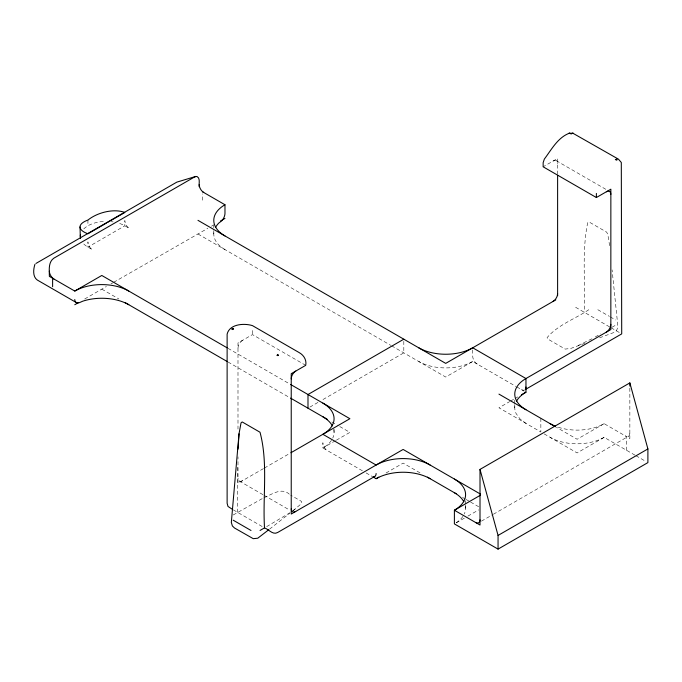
<?xml version="1.0" encoding="UTF-8"?>
<svg xmlns="http://www.w3.org/2000/svg" width="682" height="682" viewBox="0 0 682 682"><rect width="100%" height="100%" fill="white"/><g stroke="black" fill="none" stroke-linecap="round" stroke-linejoin="round"><path stroke-width="0.51" stroke-dasharray="3.41 2.56" d="M202.46 200.21L202.46 193.867M213.79 234.003L213.79 228.743M213.79 227.694L213.79 225.597M403.812 341.29L403.812 352.85L321.81 400.206M465.584 508.312L465.584 505.157M465.584 504.109L465.584 499.897M472.72 349.917L472.72 356.268A6.368 3.674 60 0 0 477.221 364.069L515.924 386.413M514.765 407.793L514.765 404.639M514.765 403.582L514.774 399.379M540.852 418.313L540.852 431.979L498.943 407.793L509.752 401.553M557.62 174.294L557.62 158.437L543.145 166.8M626.741 450.393L626.741 436.719L604.133 423.667A38.201 22.046 0 0 1 558.021 427.162M629.853 388.152L629.853 438.526L626.741 436.719M237.703 512.395L237.796 466.215M292.936 510.809L300.25 504.646L301.717 502.54L301.427 501.364L290.745 495.192M269.552 529.13L289.594 513.427M292.527 511.006L297.113 507.536M290.072 512.651L266.27 526.862M84.687 298.997L106.375 286.5M113.698 282.297L207.865 228.282M211.471 226.202L215.069 224.122M305.715 365.33L252.476 334.598L237.992 342.952L237.992 429.106M309.833 407.12L318.127 402.329M263.508 468.577L237.992 483.299L237.992 456.804M264.42 468.048L289.995 453.283M335.484 440.691L322.876 447.972L322.876 442.771A6.368 3.674 60 0 0 327.377 450.572M336.388 440.171L349.892 432.379L337.283 425.099M477.221 364.069L472.72 361.46L445.713 377.044L391.681 345.868M233.227 514.978L263.133 498.116M588.796 309.722C575.114 318.963 558.012 324.734 547.117 337.624L547.407 338.801L565.216 349.09L570.902 348.408L584.764 343.31M595.326 336.908L600.595 333.865M612.027 327.266L615.607 325.203M386.021 472.993L403.122 463.112L420.231 472.993M510.648 401.033L514.254 398.961M515.149 398.441L517.851 396.881M604.133 423.667L577.117 439.251L556.41 427.299M635.019 455.175L604.124 437.341L577.117 452.925L544.219 433.923M456.19 522.864L464.297 518.184M467.895 516.112L478.704 509.872M481.449 521.15L492.481 514.782M493.393 514.254L628.531 436.241M110.953 283.874L112.786 282.825M591.942 338.775L575.906 346.592M264.079 497.638C272.05 494.365 282.067 486.701 289.85 494.68M599.546 337.829L614.32 332.347L616.46 330.642L617.287 328.775L617.5 322.671L612.095 269.859M556.307 160.722L607.705 190.397M597.824 309.705L609.401 316.388M610.296 316.9L615.641 319.986M575.617 307.275L610.245 327.266M611.132 327.778L619.844 332.807M516.845 386.941L524.16 391.161M635.939 455.704L646.059 461.552M197.968 233.994L390.76 345.339M228.044 348.357L289.611 383.906M101.789 289.125L118.898 298.997M228.044 362.023L289.611 397.572M331.878 421.979L336.379 424.579M462.498 497.391L465.192 498.951M466.096 499.471L469.702 501.551M470.597 502.071L478.704 506.752M362.398 470.785L322.876 447.972A38.201 22.054 0 0 0 331.426 440.436M366.081 472.916L371.613 476.104A6.368 3.674 60 0 0 372.781 476.599M239.314 481.015L263.175 494.8M264.096 495.328L289.799 510.162M233.346 509.88L262.723 526.845M525.958 423.386L519.889 418.816L516.069 413.497A38.201 22.046 0 0 1 514.91 405.875M609.597 245.682L607.807 234.395L606.648 232.127L588.83 221.846L587.671 222.767C581.652 252.118 585.54 282.604 584.321 312.305M334.069 429.225L334.069 432.379M252.476 330.497L252.476 334.598M87.927 220.073L87.927 225.793M237.992 348.152A6.368 3.674 -60 0 1 242.494 340.352M524.637 389.916A6.368 3.674 60 0 1 521.457 389.601M629.853 433.326A6.368 3.674 60 0 1 625.351 435.926M462.942 516.368A38.201 22.054 0 0 1 456.096 522.855M465.439 506.394A38.201 22.054 0 0 1 464.28 514.015M333.737 429.498A38.201 22.054 0 0 1 332.765 438.083M472.72 361.46A38.201 22.046 0 0 1 418.697 361.451M604.124 437.341A38.201 22.046 0 0 1 550.11 437.333M242.494 480.699A6.368 3.674 -60 0 1 237.992 478.099M224.975 249.595A38.201 22.046 0 0 1 213.935 232.085M83.784 243.977A26.104 15.064 0 0 0 87.935 247.097L92.428 249.706A6.368 3.674 60 0 1 87.927 241.905L87.927 247.106L124.84 225.793L124.84 220.593A6.368 3.674 60 0 0 129.341 228.393L124.84 225.793A26.104 15.064 0 0 0 119.444 223.415M83.775 228.913A26.104 15.064 0 0 1 105.429 221.394M111.251 221.659A26.104 15.064 0 0 1 113.152 221.906M553.119 161.037A6.368 3.674 -60 0 1 557.62 163.637"/><path stroke-width="1.02" d="M52.616 286.721L52.616 278.265L49.36 276.372C49.377 270.37 48.038 262.195 53.861 258.18L194.702 176.868L196.953 176.442C200.636 178.309 198.667 183.577 199.204 186.749M202.46 191.753L224.975 204.753L224.975 213.21A6.343 3.154 -66.1 0 1 223.832 217.746A6.453 3.205 -66.1 0 1 221.062 221.352L218.905 222.971A38.201 22.046 0 0 0 215.478 227.507M307.991 408.186L307.991 394.52L403.812 339.193M480.503 495.166L454.391 510.238L454.391 523.904L498.056 549.112L647.891 462.609L647.9 448.935L629.853 382.9L480.009 469.404L480.009 525.029L454.391 510.238A38.201 22.054 0 0 0 454.391 479.045M498.056 549.112L498.056 535.438L480.009 469.404M516.462 401.297A38.201 22.046 0 0 1 525.958 392.201L525.958 378.536L610.842 329.534L610.859 189.178L596.375 197.533L543.145 166.8L543.145 162.7L544.347 159.077C551.491 149.622 557.731 137.517 569.555 133.126M557.612 295.681L557.62 175.359M596.375 197.533L596.383 193.432M629.853 386.055L629.853 382.9M260.038 530.46L264.514 527.877C262.57 496.36 268.256 463.052 260.012 432.235L242.204 421.945L241.036 422.874L239.015 433.82L231.334 522.438L232.374 525.941L234.514 528.004L253.261 538.678L257.762 538.217L268.717 529.778M238.061 449.123L239.015 433.82M34.953 264.292C33.35 269.066 32.48 276.662 37.28 280.021L76.273 302.535A6.445 4.177 -53 0 0 79.879 302.458L82.693 301.214A38.201 22.054 0 0 1 128.804 304.718M35.967 263.44L176.809 182.137L195.87 176.416M106.383 223.125L87.927 233.781A26.93 9.684 0 0 1 87.918 220.073A26.922 15.072 -17.2 0 1 124.84 212.469L107.304 222.588M52.616 278.265L74.781 291.061L101.797 275.468L227.123 347.829M74.781 304.718L78.387 302.637M220.474 221.011L224.975 218.411M290.907 452.754L349.892 418.705L290.532 384.435M555.804 299.841L445.713 363.387L197.968 220.337M525.558 389.388L621.711 333.89L621.302 162.478L618.463 159.179L572.709 133.126M374.793 476.42L277.727 532.454C272.911 535.404 268.734 529.241 264.514 527.877M373.412 477.144L376.114 478.704L378.817 477.144M521.457 394.801L525.958 392.201M498.056 535.438L647.9 448.935M568.89 133.288L569.973 133.033M572.292 133.033L573.374 133.288M498.951 394.119L555.515 426.779M480.503 494.126L403.122 449.447L291.231 514.04L291.231 373.693L305.715 365.33C306.84 359.968 303.661 354.99 299.04 352.517L252.476 325.629C244.156 323.012 229.553 323.95 227.123 334.12L227.123 503.248L227.984 506.428L232.477 509.377M125.198 302.637L227.123 361.494M290.532 398.1L327.377 419.379M427.435 477.153L456.19 493.759M233.201 520.187L251.01 530.477M80.041 226.927L80.28 236.449M291.231 378.885A6.368 3.674 -60 0 1 295.732 371.093M430.137 465.039A38.201 22.054 0 0 0 376.114 465.039L322.876 434.306A38.201 22.054 0 0 0 322.876 403.113M480.009 519.829A6.368 3.674 60 0 1 475.507 522.429M376.114 478.704A38.201 22.054 0 0 1 430.137 478.713M454.391 492.719A38.201 22.054 0 0 1 463.888 501.816M322.876 416.779A38.201 22.054 0 0 1 332.373 425.883M418.705 347.786A38.201 22.046 0 0 0 472.72 347.794L525.958 378.536A38.201 22.046 0 0 0 525.958 409.712M555.216 426.131A38.201 22.046 0 0 1 550.11 423.658M295.732 511.44A6.368 3.674 -60 0 1 291.231 508.84M525.958 387.009A6.368 3.674 60 0 1 525.805 388.263M376.114 473.504A6.368 3.674 60 0 1 373.864 476.709M203.705 192.46A6.368 3.674 60 0 1 199.204 184.669M53.861 278.964A6.368 3.674 60 0 1 49.36 271.172M74.781 291.061A38.201 22.054 0 0 1 128.804 291.061M224.975 235.938A38.201 22.046 0 0 1 224.975 204.753M80.51 238.419A26.104 15.064 0 0 1 80.502 234.48M76.273 302.535A6.343 4.109 -53 0 1 74.781 299.517M557.612 293.601A6.368 3.674 -60 0 1 553.102 301.401M610.842 324.334A6.368 3.674 -60 0 1 606.341 332.134M606.358 191.77A6.368 3.674 -60 0 1 610.859 194.37M277.753 354.427L276.926 355.441A1.611 0.929 0 0 0 278.529 355.441L277.753 354.427M571.934 133.382L571.107 134.039L570.331 133.382A1.611 0.929 0 0 1 571.934 133.382M233.542 328.937L232.102 329.559A1.611 0.929 0 0 1 232.102 328.63L233.542 328.937M616.758 159.256L615.317 159.528L616.758 160.185A1.611 0.929 0 0 0 616.758 159.256"/></g></svg>
